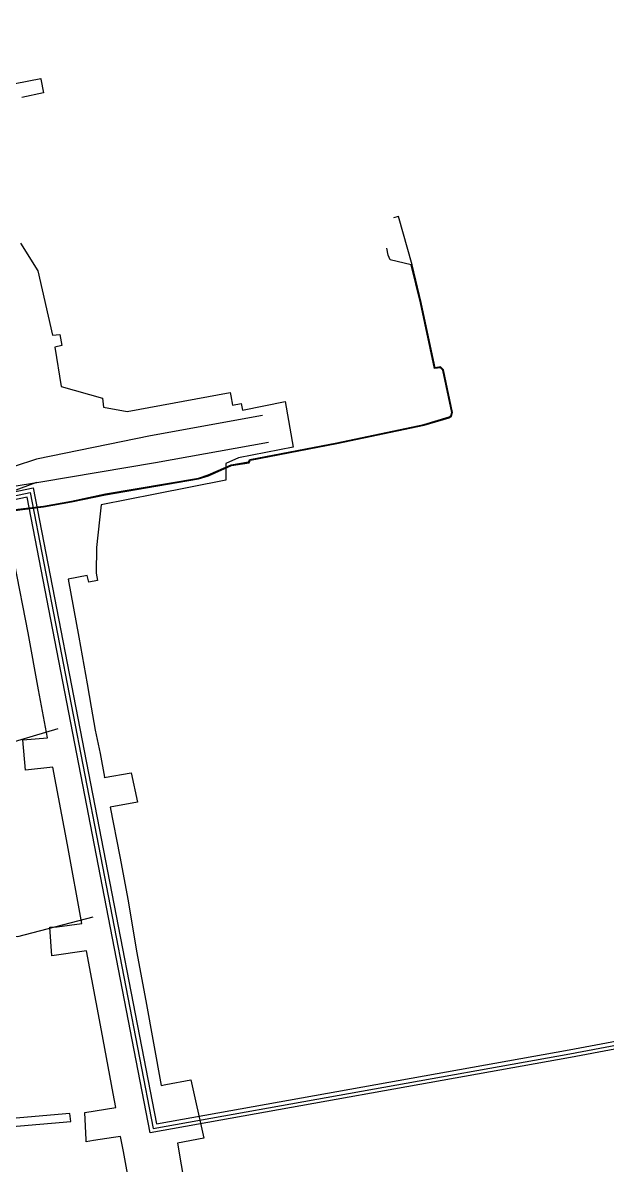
# Model space of a CAD drawing. Header units: metres. Extents: x -1448899 to 1563798, y -293564 to 398817.
# Drawn here: x 40813 to 41108, y 36669 to 37246 of the extents above; entities that cross this region are included whole.
import ezdxf

# ---------------------------------------------------------------- set-up
doc = ezdxf.new("R2010")
doc.units = ezdxf.units.M
for name, color, linetype in [('P', 94, 'Continuous'), ('T', 1, 'Continuous'), ('Z', 30, 'Continuous'), ('Газопроводы', 7, 'Continuous'), ('кадастр', 7, 'Continuous')]:
    doc.layers.add(name, color=color, linetype=linetype)

# ---------------------------------------------------------------- blocks, each defined once
blk = doc.blocks.new('A$C0BB7152E')
at = {"layer": 'P', "linetype": 'Continuous'}
for points in [[(1533266.08, 387179.43), (1533263.19, 387194.13), (1533261.64, 387201.86), (1533258.19, 387201.31), (1533248.05, 387199.67), (1533244.35, 387198.86), (1533244.29, 387199.98), (1533243.57, 387213.82), (1533259.22, 387216.4), (1533257.81, 387223.58), (1533251.72, 387255.39), (1533243.81, 387295.57), (1533226.34, 387292.93), (1533225.16, 387307.37), (1533228.81, 387307.54), (1533241.29, 387309.31), (1533233.82, 387349.04), (1533225.99, 387388.4), (1533212.2, 387386.65), (1533210.74, 387401.99), (1533223.14, 387403.13), (1533218.53, 387427.39), (1533212.98, 387456.1), (1533205.83, 387491.48)], [(1533190.39, 387731.18), (1533217.27, 387736.52), (1533217.3, 387736.34), (1533218.66, 387729.29), (1533207.78, 387726.98)], [(1533207.65, 387653.19), (1533216.43, 387639.31), (1533224.09, 387606.84), (1533227.86, 387607.13), (1533228.93, 387601.69), (1533225.42, 387600.74), (1533228.68, 387580.84), (1533249.64, 387575.07), (1533250.26, 387570.56), (1533262.21, 387568.59), (1533314.17, 387578.49), (1533314.46, 387576.87), (1533315.31, 387572.15), (1533319.74, 387573.02), (1533320.38, 387569.66), (1533341.95, 387574.12), (1533346.2, 387551.13), (1533318.58, 387545.52), (1533312.19, 387542.6), (1533312.26, 387534.09), (1533276.67, 387526.83), (1533249.46, 387521.28), (1533248.65, 387513.68), (1533247.17, 387499.66), (1533247.17, 387486.58), (1533247.8, 387482.96), (1533243.45, 387482.1), (1533242.64, 387485.36), (1533233.08, 387483.43), (1533238.74, 387454.13), (1533243, 387430.67), (1533245.16, 387418.74), (1533247.25, 387407.19), (1533249.84, 387395.46), (1533252.14, 387383.53), (1533252.09, 387383.29), (1533265.69, 387385.83), (1533268.94, 387370.9), (1533255.15, 387368.23), (1533260.17, 387343.48), (1533264.61, 387320.94), (1533269.07, 387295.64), (1533273.97, 387270.47), (1533282.02, 387227.73), (1533284.46, 387228.2), (1533296.96, 387230.76), (1533303.72, 387201.29), (1533290.44, 387198.71), (1533298.05, 387155.84)]]:
    blk.add_lwpolyline(points, dxfattribs=at)
at = {"layer": 'T', "linetype": 'Continuous'}
for points in [[(1532798.26, 387762.82), (1532831.66, 387740.48), (1532837.08, 387736.85), (1532968.08, 387647.89), (1533069.49, 387578.07), (1533126.02, 387539.98), (1533162.43, 387515.99), (1533213.55, 387527.16), (1533278.16, 387206.03), (1533488.35, 387245.4), (1533629.1, 387273.09)], [(1533204.51, 387517.83), (1533220.35, 387519.91), (1533234.42, 387522.58), (1533251.65, 387526.35), (1533298.52, 387534.72), (1533303.46, 387536.36), (1533315.04, 387541.53), (1533324.01, 387543.1), (1533324.64, 387544.32), (1533368.31, 387553.1), (1533412.24, 387562.71), (1533424.99, 387566.62), (1533426.09, 387567.22), (1533426.64, 387569.29), (1533421.93, 387590.8), (1533420.31, 387592.26), (1533417.68, 387591.88), (1533410.3, 387624.79), (1533405.63, 387643.79), (1533398.48, 387668.28), (1533395.92, 387667.49)], [(1533204.5, 387518.25), (1533220.28, 387520.32), (1533234.33, 387522.99), (1533251.57, 387526.76), (1533298.42, 387535.13), (1533303.31, 387536.75), (1533314.92, 387541.93), (1533323.74, 387543.47), (1533324.36, 387544.69), (1533368.22, 387553.51), (1533412.13, 387563.11), (1533424.83, 387567.01), (1533425.78, 387567.53), (1533426.22, 387569.24), (1533421.53, 387590.65), (1533420.27, 387591.83), (1533417.37, 387591.41), (1533409.9, 387624.69), (1533405.18, 387643.87), (1533394.51, 387646.22), (1533393.41, 387648.66), (1533392.71, 387652.17)], [(1533330.57, 387567.05), (1533274, 387556.26), (1533216.53, 387544.1), (1533193.93, 387536.43), (1533174.02, 387522.56), (1533148.19, 387484.78), (1533102.62, 387418.08), (1532923.45, 387153.07), (1532596.95, 386668.16), (1532501.82, 386525.68), (1532463.24, 386470.75), (1532364.18, 386323.11), (1532278.05, 386197.05), (1532195.94, 386075.2), (1532063.54, 385880.4), (1531928.37, 385674.27)], [(1531934.83, 385669.49), (1532071.49, 385875.31), (1532203.45, 386070.48), (1532286.31, 386192.02), (1532371.45, 386319.02), (1532470.86, 386466.5), (1532497.05, 386506.13), (1532602.58, 386664.36), (1532929.87, 387147.97), (1533109.5, 387414.14), (1533154.44, 387480.52), (1533178.92, 387517.57), (1533196.83, 387528.9), (1533218.91, 387532.64), (1533276.64, 387542.75), (1533333.71, 387553.63)], [(1533216.73, 387532.26), (1533172.46, 387515.46), (1533167.14, 387509.68), (1533152.77, 387486.79), (1533098.63, 387406.47), (1533045.06, 387327.01), (1532998.78, 387258.35), (1532937.35, 387167.22), (1532873.99, 387071.58), (1532810.63, 386975.94), (1532667.81, 386765.52), (1532524.99, 386555.1), (1532479.89, 386488.38), (1532403.68, 386375.5), (1532346.97, 386290.94), (1532292.36, 386209.52), (1532231.58, 386118.89), (1532181.03, 386043.53), (1532122.68, 385957.78), (1533172.46, 387515.46)], [(1533156.03, 387403.42), (1533195.64, 387397.9), (1533228.6, 387407.93)], [(1533107.7, 387320.27), (1533135.52, 387312.59), (1533159.77, 387305.93), (1533208.96, 387302.56), (1533247.04, 387312.84)]]:
    blk.add_lwpolyline(points, dxfattribs=at)
at = {"layer": 'Z', "linetype": 'Continuous'}
for points in [[(1533629.25, 387271.12), (1533488.73, 387243.43), (1533276.59, 387203.68), (1533212.06, 387524.79), (1533163.69, 387514.22), (1533156.17, 387504.03), (1533113.34, 387440.8), (1533083.78, 387396.31), (1533061.92, 387364.84), (1533036.38, 387327.12), (1532999.24, 387270.14), (1532966.62, 387222.6), (1532935.02, 387175.25), (1532876.35, 387088.27), (1532845.03, 387039.54), (1532806.68, 386985.3), (1532776.71, 386941.1), (1532732.15, 386968.69), (1532710.35, 386937.6), (1532656.87, 386858.62), (1532725.1, 386809.85)], [(1532856.55, 387777.42), (1532845.84, 387760.82), (1532846.86, 387760.17), (1532834.41, 387741.05), (1532969.21, 387649.55), (1533070.62, 387579.72), (1533127.13, 387541.64), (1533162.82, 387518.13), (1533215.03, 387529.52), (1533279.74, 387208.38), (1533487.97, 387247.36), (1533628.75, 387274.99)], [(1533195.27, 387205.34), (1533236.44, 387209.23), (1533236.06, 387213.21), (1533195.15, 387209.34)]]:
    blk.add_lwpolyline(points, dxfattribs=at)
blk = doc.blocks.new('A$C0ab4c2d5')
at = {"layer": 'кадастр', "rotation": 359.5536696139991}
blk.add_blockref('A$C0BB7152E', (-1535830.43, -375345.19), dxfattribs=at)

msp = doc.modelspace()

# ---------------------------------------------------------------- linework, layer by layer
at = {"layer": 'Газопроводы', "color": 6, "lineweight": 200}
msp.add_circle((43176.13, 37749.97), 11368.91, dxfattribs=at)

# ---------------------------------------------------------------- next in the draw order: block references
at = {"layer": 'Газопроводы', "rotation": 359.9999655066117}
msp.add_blockref('A$C0ab4c2d5', (40461.14, 36782.24), dxfattribs=at)

doc.saveas('drawing.dxf')
